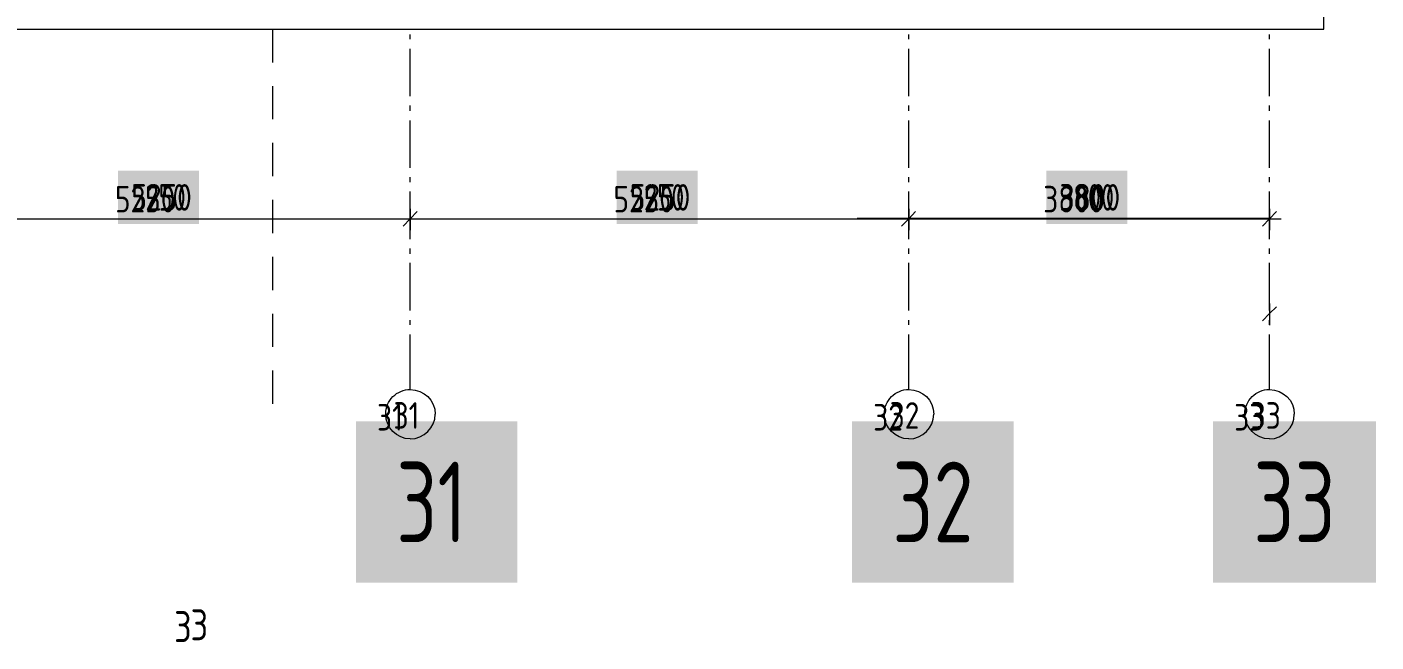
# Model space of a CAD drawing. Header units: millimetres. Extents: x -164500 to 426394, y -23753 to 102118.
# Drawn here: x -44215 to -29999, y -6501 to -15 of the extents above; entities that cross this region are included whole.
import ezdxf

# ---------------------------------------------------------------- set-up
doc = ezdxf.new("R2010")
doc.units = ezdxf.units.MM
doc.layers.add('PDF _Геометрия', color=7, linetype='Continuous', true_color=0x1f1f1f)
doc.layers.add('PDF _Текст', color=7, linetype='Continuous')
doc.styles.get("Standard").update_dxf_attribs({"font": 'ГОСТ тип А.ttf'})
doc.styles.add('СПДС', font='ГОСТ тип А.ttf', dxfattribs={"width": 0.9})
doc.linetypes.add('зигзаг', pattern='A,0.00254,-5.08,[131,ltypeshp.shx,S=5.08,R=0,X=-5.08,Y=0],-10.16,[131,ltypeshp.shx,S=5.08,R=180,X=5.08,Y=0],-5.08', length=20.32254)

msp = doc.modelspace()

# ---------------------------------------------------------------- linework, layer by layer
at = {"color": 3, "ltscale": 0.5}
msp.add_lwpolyline([(-31122.523, -2037.492), (-35465.237, -2037.492)], dxfattribs=at)
at = {"layer": 'PDF _Геометрия', "color": 7, "lineweight": 9}
for points in [[(-71350.84, 7718.807), (-67296.659, 7718.807), (-67296.659, -37.938), (-30550.617, -37.938), (-30550.617, 22478.227), (-35710.483, 22478.227), (-44399.223, 22478.227), (-62594.318, 22478.227), (-62594.318, 28184.582), (-71410.148, 28184.582), (-71410.148, 27782.129)], [(-40175.589, -143.846), (-40175.589, -93.01)], [(-34922.523, -143.846), (-34922.523, -93.01)], [(-31122.523, -143.846), (-31122.523, -93.01)], [(-40175.589, -745.407), (-40175.589, -245.519)], [(-34922.523, -745.407), (-34922.523, -245.519)], [(-31122.523, -745.407), (-31122.523, -245.519)], [(-40175.589, -897.916), (-40175.589, -842.843)], [(-34922.523, -897.916), (-34922.523, -842.843)], [(-31122.523, -897.916), (-31122.523, -842.843)], [(-40175.589, -1499.476), (-40175.589, -999.588)], [(-34922.523, -1499.476), (-34922.523, -999.588)], [(-31122.523, -1499.476), (-31122.523, -999.588)], [(-40175.589, -1651.985), (-40175.589, -1596.912)], [(-34922.523, -1651.985), (-34922.523, -1596.912)], [(-31122.523, -1651.985), (-31122.523, -1596.912)], [(-40175.589, -2253.545), (-40175.589, -1749.421)], [(-34922.523, -2253.545), (-34922.523, -1749.421)], [(-31122.523, -2253.545), (-31122.523, -1749.421)], [(-40175.589, -1931.583), (-40175.589, -2037.492), (-40175.589, -2156.11)], [(-34922.523, -1931.583), (-34922.523, -2037.492), (-34922.523, -2156.11)], [(-31122.523, -1931.583), (-31122.523, -2037.492), (-31122.523, -2156.11)], [(-95015.054, -2037.492), (-90511.821, -2037.492), (-89711.152, -2037.492), (-85610.371, -2037.492), (-84208.142, -2037.492), (-82407.696, -2037.492), (-80607.25, -2037.492), (-75502.456, -2037.492), (-71600.784, -2037.492), (-71300.003, -2037.492), (-66796.77, -2037.492), (-63293.314, -2037.492), (-61492.869, -2037.492), (-57540.36, -2037.492), (-55439.134, -2037.492), (-50334.34, -2037.492), (-48932.11, -2037.492), (-45432.891, -2037.492), (-40175.589, -2037.492), (-34922.523, -2037.492), (-30999.669, -2037.492)], [(-40175.589, -2406.054), (-40175.589, -2350.981)], [(-34922.523, -2406.054), (-34922.523, -2350.981)], [(-31122.523, -2406.054), (-31122.523, -2350.981)], [(-40175.589, -3003.378), (-40175.589, -2503.49)], [(-34922.523, -3003.378), (-34922.523, -2503.49)], [(-31122.523, -3003.378), (-31122.523, -2503.49)], [(-31122.523, -2931.36), (-31122.523, -3037.269), (-31122.523, -3160.123)], [(-40175.589, -3155.887), (-40175.589, -3105.05)], [(-34922.523, -3155.887), (-34922.523, -3105.05)], [(-31122.523, -3155.887), (-31122.523, -3105.05)]]:
    msp.add_lwpolyline(points, dxfattribs=at)
at = {"layer": 'PDF _Геометрия', "color": 8, "lineweight": 9, "true_color": 0x808080}
for points in [[(-41628.654, -37.938), (-41628.654, -389.554)], [(-41628.654, -639.499), (-41628.654, -986.879)], [(-41628.654, -1236.823), (-41628.654, -1588.44)], [(-41628.654, -1838.384), (-41628.654, -2190)], [(-41628.654, -2439.945), (-41628.654, -2791.561)], [(-41628.654, -3041.505), (-41628.654, -3388.885)], [(-41628.654, -3638.83), (-41628.654, -3990.446)]]:
    msp.add_lwpolyline(points, dxfattribs=at)
at = {"layer": 'PDF _Геометрия', "color": 7, "lineweight": 18}
for points in [[(-40103.571, -1961.238), (-40175.589, -2037.492), (-40251.843, -2113.746)], [(-34850.505, -1961.238), (-34922.523, -2037.492), (-34998.777, -2113.746)], [(-31046.269, -1961.238), (-31122.523, -2037.492), (-31194.541, -2113.746)], [(-31046.269, -2965.251), (-31122.523, -3037.269), (-31194.541, -3113.523)]]:
    msp.add_lwpolyline(points, dxfattribs=at)
at = {"layer": 'PDF _Геометрия', "color": 7, "lineweight": 9}
for points in [[(-40434.006, -4096.355, -0.418032787), (-40175.589, -3837.938), (-40175.589, -3257.559)], [(-35180.94, -4096.355, -0.418032787), (-34922.523, -3837.938), (-34922.523, -3257.559)], [(-31380.94, -4096.355, -0.418032787), (-31122.523, -3837.938), (-31122.523, -3257.559)]]:
    msp.add_lwpolyline(points, format="xyb", dxfattribs=at)
at = {"layer": 'PDF _Геометрия', "color": 7, "linetype": 'зигзаг', "lineweight": 9}
for centre in [(-40176.907, -4095.036), (-34923.842, -4095.036), (-31123.842, -4095.036)]:
    msp.add_arc(centre, 263.975, 270.2862173, 359.7137827, dxfattribs=at)
for points in [[(-40175.589, -3837.938), (-40031.553, -3837.938), (-39912.935, -3952.319), (-39912.935, -4096.355)], [(-34922.523, -3837.938), (-34778.487, -3837.938), (-34659.87, -3952.319), (-34659.87, -4096.355)], [(-31122.523, -3837.938), (-30978.487, -3837.938), (-30859.87, -3952.319), (-30859.87, -4096.355)], [(-40175.589, -4359.008), (-40319.624, -4359.008), (-40434.006, -4240.39), (-40434.006, -4096.355)], [(-34922.523, -4359.008), (-35066.559, -4359.008), (-35180.94, -4240.39), (-35180.94, -4096.355)], [(-31122.523, -4359.008), (-31266.559, -4359.008), (-31380.94, -4240.39), (-31380.94, -4096.355)]]:
    msp.add_open_spline(points, degree=3, dxfattribs=at)

# ---------------------------------------------------------------- texts
at = {"linetype": 'зигзаг', "attachment_point": 4, "style": 'СПДС', "bg_fill": 1, "box_fill_scale": 1.5, "bg_fill_color": 7, "bg_fill_true_color": 16777215, "bg_fill_transparency": 0}
for s, insert, char_height in [('5250', (-43114.491, -1811.595), 279.8266), ('5250', (-37861.235, -1811.595), 279.8266), ('3800', (-33332.381, -1811.595), 279.8266), ('31', (-40323.658, -5024.151), 850), ('32', (-35095.795, -5024.151), 850), ('33', (-31291.412, -5024.151), 850)]:
    msp.add_mtext(s, dxfattribs=dict(at, insert=insert, char_height=char_height))
at = {"layer": 'PDF _Текст', "linetype": 'зигзаг', "attachment_point": 4}
for s, insert, char_height in [('5250', (-43287.932, -1830.747), 279.8266), ('5250', (-43114.491, -1811.595), 279.8266), ('5250', (-38034.677, -1830.747), 279.8266), ('5250', (-37861.235, -1811.595), 279.8266), ('3800', (-33505.823, -1830.747), 279.8266), ('3800', (-33332.381, -1811.595), 279.8266), ('31', (-40352.179, -4111.721), 280.5015), ('32', (-35124.316, -4111.721), 280.5015), ('33', (-31319.933, -4111.721), 280.5015), ('31', (-40525.621, -4130.873), 280.5015), ('32', (-35297.758, -4130.873), 280.5015), ('33', (-31493.375, -4130.873), 280.5015), ('3', (-42665.056, -6338.152), 327.471), ('3', (-42491.614, -6319), 327.471)]:
    msp.add_mtext(s, dxfattribs=dict(at, insert=insert, char_height=char_height))

doc.saveas('drawing.dxf')
